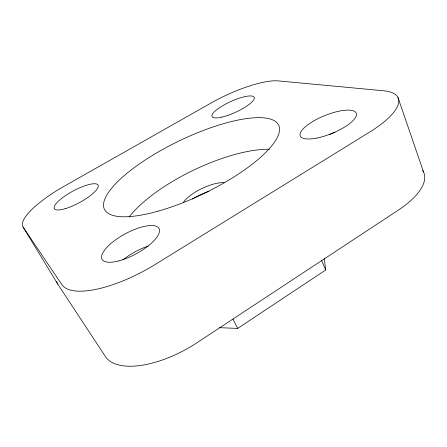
<?xml version="1.0" encoding="UTF-8"?>
<svg xmlns="http://www.w3.org/2000/svg" width="447" height="447" viewBox="0 0 447 447"><rect width="100%" height="100%" fill="white"/><g stroke="black" fill="none" stroke-linecap="round" stroke-linejoin="round"><path stroke-width="0.67" d="M219.6 327.679L237.692 328.411L325.679 270.01L324.271 258.265M23.06 227.026L61.926 284.745A78.979 27.893 -28.4 0 0 154.807 264.702L369.753 132.016A73.666 23.495 -22.1 0 0 383.638 90.775L278.19 80.89A56.367 14.371 -24.5 0 0 211.565 102.737L64.144 186.254A60.468 16.126 -28.3 0 0 23.06 227.026L57.825 284.203L105.397 356.538A75.331 34.413 -29.4 0 0 196.825 342.849L398.422 210.056A70.509 29.2 -20.8 0 0 422.605 170.329M232.988 319.091L237.692 328.411M321.572 260.439L325.679 270.01M397.964 97.474L423.577 172.034M57.825 284.203A58.306 20.344 -29.1 0 1 56.808 281.694M329.299 134.575A29.888 10.236 -21.8 0 1 332.473 133.267M333.104 133.022A29.888 10.236 -21.8 0 1 335.026 132.323M122.931 259.908A32 12.114 -28.6 0 1 148.343 246.079M129.082 217.063A94.803 32.888 -25.8 0 1 269.429 149.225M183.27 202.575A26.339 9.074 -25.8 0 1 224.07 182.672M192.372 199.049A25.948 6.588 -22.4 0 1 208.9 191.316M316.744 138.073A30.223 9.605 -22.1 0 0 356.337 113.393A30.223 9.605 -22.1 0 0 311.693 122.171A30.223 9.605 -22.1 0 0 316.744 138.073M118.623 260.942A32.385 11.393 -28.4 0 0 159.378 229.423A32.385 11.393 -28.4 0 0 113.594 241.319A32.385 11.393 -28.4 0 0 118.623 260.942M65.385 208.637A24.836 6.61 -28.3 0 0 98.279 185.958A24.836 6.61 -28.3 0 0 64.876 196.026A24.836 6.61 -28.3 0 0 65.385 208.637M221.952 117.097A23.16 5.895 -24.5 0 0 254.321 98.189A23.16 5.895 -24.5 0 0 223.081 105.481A23.16 5.895 -24.5 0 0 221.952 117.097M158.724 210.99A96.736 29.066 -25.8 0 0 278.654 125.171A96.736 29.066 -25.8 0 0 137.207 165.474A96.736 29.066 -25.8 0 0 158.724 210.99"/></g></svg>
